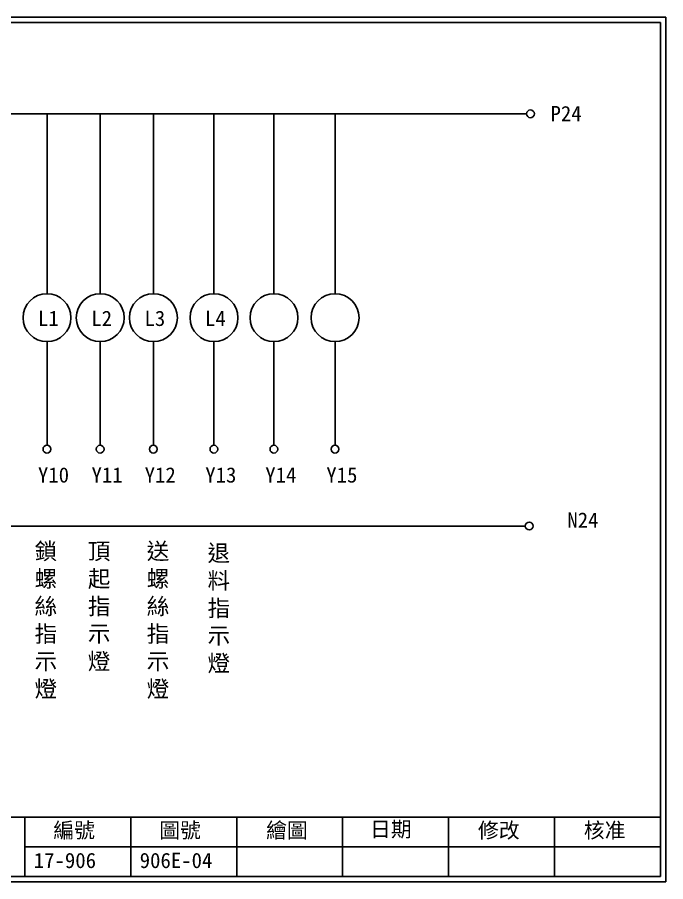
# Model space of a CAD drawing. Extents: x 10 to 297, y 3 to 207.
# Drawn here: x 144 to 297, y 3 to 207 of the extents above; entities that cross this region are included whole.
import ezdxf

# ---------------------------------------------------------------- set-up
doc = ezdxf.new("R2010")
doc.units = 0
doc.layers.add('圖框層', color=7, linetype='CONTINUOUS')
doc.layers.add('標尺寸層', color=3, linetype='CONTINUOUS')
doc.styles.add('CNS', font='romanc.shx', dxfattribs={"bigfont": 'chineset.shx'})
doc.styles.add('STSL', font='kaiu.ttf')

msp = doc.modelspace()

# ---------------------------------------------------------------- linework, layer by layer
at = {"layer": '圖框層', "color": 7}
for p, q in [((297, 206.97), (10, 206.97)), ((297, 3), (297, 206.97)), ((295.75, 205.72), (11.25, 205.72)), ((295.75, 4.25), (295.75, 205.72)), ((11.25, 18.25), (295.75, 18.25)), ((145.75, 4.25), (145.75, 18.25)), ((170.75, 4.25), (170.75, 18.25)), ((195.75, 4.25), (195.75, 18.25)), ((220.75, 4.25), (220.75, 18.25)), ((245.75, 4.25), (245.75, 18.25)), ((270.75, 4.25), (270.75, 18.25)), ((145.75, 11.25), (295.75, 11.25)), ((11.25, 4.25), (295.75, 4.25)), ((10, 3), (297, 3))]:
    msp.add_line(p, q, dxfattribs=at)
at = {"layer": '標尺寸層', "color": 7}
for p, q in [((30.91, 184.2), (264.16, 184.2)), ((150.98, 184.2), (150.98, 141.75)), ((163.54, 184.2), (163.54, 141.75)), ((176.09, 184.2), (176.09, 141.75)), ((190.39, 184.2), (190.39, 141.75)), ((204.55, 184.2), (204.55, 141.75)), ((218.96, 184.2), (218.96, 141.75)), ((150.98, 130.43), (150.98, 105.98)), ((163.54, 130.43), (163.54, 105.98)), ((176.09, 130.43), (176.09, 105.98)), ((190.39, 130.43), (190.39, 105.98)), ((204.55, 130.43), (204.55, 105.98)), ((218.96, 130.43), (218.96, 105.98)), ((30.91, 86.93), (263.86, 86.93))]:
    msp.add_line(p, q, dxfattribs=at)
for centre, radius in [((265.08, 184.2), 0.92), ((150.98, 136.09), 5.66), ((163.54, 136.09), 5.66), ((176.09, 136.09), 5.66), ((190.39, 136.09), 5.66), ((204.55, 136.09), 5.66), ((218.96, 136.09), 5.66), ((150.96, 105.06), 0.92), ((163.52, 105.06), 0.92), ((176.07, 105.06), 0.92), ((190.37, 105.06), 0.92), ((204.53, 105.06), 0.92), ((218.94, 105.06), 0.92), ((264.78, 86.93), 0.92)]:
    msp.add_circle(centre, radius, dxfattribs=at)

# ---------------------------------------------------------------- texts
at = {"layer": '圖框層', "style": 'STSL'}
for s, p in [('P24', (269.81, 182.45)), ('N24', (273.79, 86.53))]:
    msp.add_text(s, height=3.6, dxfattribs=at).set_placement(p)
at = {"layer": '圖框層', "color": 4, "style": 'STSL'}
for s, p in [('L1', (148.87, 134.13)), ('L2', (161.44, 134.13)), ('L3', (173.99, 134.13)), ('L4', (188.29, 134.13)), ('Y10', (148.84, 97.18)), ('Y11', (161.48, 97.18)), ('Y12', (174.03, 97.18)), ('Y13', (188.33, 97.18)), ('Y14', (202.49, 97.18)), ('Y15', (216.9, 97.18)), ('編號', (152.47, 13.34)), ('圖號', (177.47, 13.34)), ('繪圖', (202.69, 13.34)), ('日期', (227.22, 13.59)), ('修改', (252.69, 13.34)), ('核准', (277.69, 13.34)), ('17-906', (147.86, 6.22)), ('906E-04', (172.86, 6.22))]:
    msp.add_text(s, height=3.6, dxfattribs=at).set_placement(p)
at = {"layer": '標尺寸層', "color": 7, "char_height": 3.9, "attachment_point": 1, "style": 'CNS'}
for s, insert, width in [('{\\fDFKai-SB|b0|i0|c136|p65;鎖螺絲\\P指示燈}', (148.05, 82.95), 6.8229), ('{\\fDFKai-SB|b0|i0|c136|p65;頂起指示燈}', (160.62, 82.95), 6.2509), ('{\\fDFKai-SB|b0|i0|c136|p65;送螺絲指示燈}', (174.52, 82.95), 7.0364), ('{\\fDFKai-SB|b0|i0|c136|p65;退料指示燈}', (188.87, 82.5), 7.0364)]:
    msp.add_mtext(s, dxfattribs=dict(at, insert=insert, width=width))

doc.saveas('drawing.dxf')
